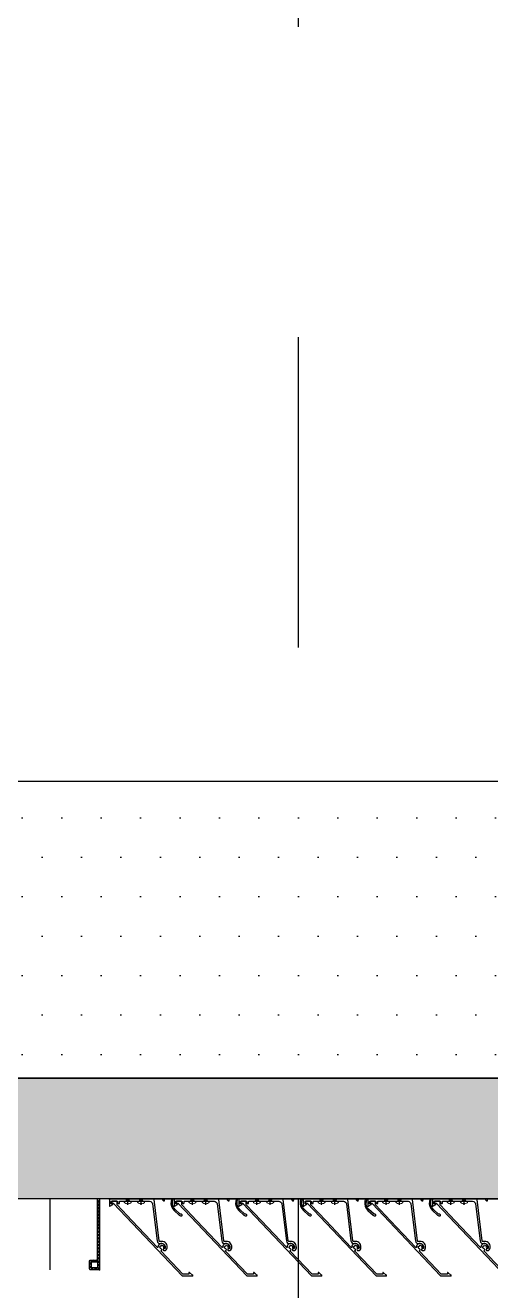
# Model space of a CAD drawing. Header units: millimetres. Extents: x 2519235 to 7246330, y 25937 to 201821.
# Drawn here: x 2747469 to 2747938, y 101878 to 103152 of the extents above; entities that cross this region are included whole.
import ezdxf
from ezdxf.enums import TextEntityAlignment as Align

# ---------------------------------------------------------------- set-up
doc = ezdxf.new("R2010")
doc.units = ezdxf.units.MM
doc.set_wipeout_variables(frame=1)
for name, pattern in [('CENTER', [50.8, 31.75, -6.35, 6.35, -6.35]), ('HIDDEN', [0.375, 0.25, -0.125]), ('TA_GL_005.00000', [13.75, 5, -1.25, 1.25, -1.25, 5])]:
    doc.linetypes.add(name, pattern=pattern)
for name, color, linetype in [('000 - 0_SYM_DWG_GRID-BUBBLE_MAIN_COLOR_1', 7, 'Continuous'), ('000 - 0_SYM_DWG_GRIDLINE_MAIN_COLOR_251', 7, 'Continuous'), ('000 - CONCRETE_COL_CUT_COLOR_1', 7, 'Continuous'), ('000 - CONCRETE_COL_CUT_COLOR_5', 7, 'Continuous'), ('000 - CONCRETE_COL_HATCH_', 7, 'Continuous'), ('000 - CONCRETE_COL_WIPEOUT_', 7, 'Continuous'), ('000 - STRUCTURE_STEEL_ACCESORIES_MAIN_COLOR_2', 7, 'Continuous'), ('000 - STRUCTURE_STEEL_ACCESORIES_WIPEOUT_', 7, 'Continuous'), ('010 - ASPG_ACCESSORIES_HATCH_', 7, 'Continuous'), ('010 - ASPG_ACCESSORIES_MAIN_COLOR_1', 7, 'Continuous'), ('010 - ASPG_ACCESSORIES_SUB_COLOR_1', 7, 'Continuous'), ('010 - ASPG_ACCESSORIES_SUB_COLOR_2', 7, 'Continuous'), ('010 - ASPG_ACCESSORIES_SYMBOL_', 7, 'Continuous'), ('010 - ASPG_ACCESSORIES_WIPEOUT_', 7, 'Continuous'), ('010 - ASPG_EXTR_DEF_SUB', 7, 'Continuous'), ('010 - ASPG_EXTR_MAIN_COLOR_2', 7, 'Continuous'), ('010 - ASPG_FASTERN_DEF_SUB', 7, 'Continuous'), ('010 - ASPG_FASTERN_MAIN_COLOR_1', 7, 'Continuous'), ('010 - ASPG_FASTERN_SUB_COLOR_2', 7, 'Continuous'), ('010 - ASPG_FASTERN_SUB_COLOR_3', 7, 'Continuous'), ('010 - ASPG_FLASHING_HATCH_', 7, 'Continuous'), ('010 - ASPG_FLASHING_MAIN_COLOR_2', 7, 'Continuous'), ('010 - ASPG_FLASHING_MAIN_COLOR_4', 7, 'Continuous'), ('010 - ASPG_FLASHING_WIPEOUT_', 7, 'Continuous'), ('010 - ASPG_FRAMING_CUT_COLOR_4', 7, 'Continuous'), ('010 - ASPG_FRAMING_DEF_SUB', 7, 'Continuous'), ('010 - ASPG_FRAMING_HATCH_', 7, 'Continuous'), ('010 - ASPG_FRAMING_MAIN_COLOR_2', 7, 'Continuous'), ('010 - ASPG_FRAMING_SUB_COLOR_2', 7, 'Continuous'), ('010 - ASPG_FRAMING_WIPEOUT_', 7, 'Continuous'), ('BOLT & SCREW', 7, 'Continuous'), ('Center Line', 7, 'CENTER'), ('Xref-PLAN-106.940$0$_Beam', 7, 'Continuous')]:
    doc.layers.add(name, color=color, linetype=linetype)
doc.layers.add('12-GRID', color=7, linetype='CENTER', lineweight=13)
doc.layers.add('SCREW', color=7, linetype='Continuous', lineweight=5)
doc.styles.add('Arial', font='arial.ttf', dxfattribs={"height": 300})
doc.styles.add('TA', font='', dxfattribs={"height": 4.5})
doc.styles.get('TA').set_extended_font_data('Cordia New')
pattern_1 = [(45, (68845973.911, -106253.634), (-4.0411152545, 4.0411152545), []), (45, (68845976.6053, -106253.634), (-4.0411152545, 4.0411152545), [])]

# ---------------------------------------------------------------- blocks, each defined once
blk = doc.blocks.new('Xref-PLAN-106.940')
at = {"color": 7}
blk.add_lwpolyline([(148569.9, 6908.4), (148969.9, 6908.4), (148969.9, 6658.4), (148569.9, 6658.4)], close=True, dxfattribs=at)
at = {"layer": 'Xref-PLAN-106.940$0$_Beam', "color": 7}
for p, q in [((146419.2, 6933.4), (152919.2, 6933.4)), ((146419.2, 6633.4), (152919.2, 6633.4))]:
    blk.add_line(p, q, dxfattribs=at)
blk = doc.blocks.new('*U1936')
at = {"layer": '000 - 0_SYM_DWG_GRIDLINE_MAIN_COLOR_251', "color": 7, "linetype": 'ByBlock', "ltscale": 5}
blk.add_line((20, 0), (-357, 0), dxfattribs=at)
at = {"color": 7, "style": 'TA', "flags": 1}
blk.add_attdef('LOCATION', (6, -6), '', height=4.5, rotation=270, dxfattribs=at)
at = {"layer": '000 - 0_SYM_DWG_GRID-BUBBLE_MAIN_COLOR_1', "color": 7, "style": 'Arial'}
blk.add_attdef('GRID-HEAD', text='', height=4, rotation=270, dxfattribs=at).set_placement((54, 0), align=Align.MIDDLE_CENTER)
blk = doc.blocks.new('W-1-PP17-ENT1_REV02_20260415-161303_PP17_ENT1_MAIN_DIMS_PL')
at = {"layer": '000 - 0_SYM_DWG_GRIDLINE_MAIN_COLOR_251', "color": 7, "linetype": 'TA_GL_005.00000', "xscale": 50.00000000000004, "yscale": 50.00000000000004, "zscale": 50.00000000000004, "rotation": 90}
blk.add_blockref('*U1936', (13200, 0), dxfattribs=at)
blk = doc.blocks.new('*U2086')
at = {"layer": '000 - CONCRETE_COL_HATCH_'}
h = blk.add_hatch(dxfattribs=at)
h.set_pattern_fill('AR-CONC', scale=0.04)
h.set_pattern_definition([(50, (800, -838206.8257), (7.28738676, -0.63756342), [0.762, -8.382]), (355, (800, -838206.826), (-1.40973686, 7.64227381), [0.6096, -6.70562337]), (100.4514447, (800.607, -838206.879), (5.877649884, 7.004710076), [0.64760035, -7.123609784]), (46.1842, (800, -838204.794), (10.84316164, -1.68169312), [1.143, -12.573]), (96.6355576, (800.904, -838204.934), (9.49616536, 9.89704498), [0.97140093, -10.68542433]), (351.1841512, (800, -838204.794), (9.49616536, 9.89704498), [0.91439868, -10.05838928]), (21, (801.016, -838205.3017), (6.06457565, -4.090607927), [0.762, -8.382]), (326, (801.016, -838205.302), (2.472081134, 7.367518645), [0.6096, -6.7056]), (71.451445, (801.5214, -838205.6426), (8.53665677, 3.276910755), [0.64760035, -7.123597504]), (37.5, (800, -838206.8257), (0.12354413, 3.382201555), [0, -6.62432, 0, -6.8072, 0, -6.731]), (7.5, (800, -838206.8257), (2.6727865, 4.007222993), [0, -3.88112, 0, -6.47192, 0, -2.5654]), (327.5, (797.7343, -838206.8257), (5.423623807, -0.22914976), [0, -2.54, 0, -7.9248, 0, -10.5156]), (317.5, (796.7183, -838206.8257), (5.925167255, 1.01705964), [0, -3.302, 0, -5.26288, 0, -7.4676])])
h.paths.add_polyline_path([(0, 0), (400, 0), (400, 250), (0, 250)])
at = {"layer": '000 - CONCRETE_COL_CUT_COLOR_1', "color": 7, "lineweight": -2}
blk.add_lwpolyline([(0, 0), (400, 0), (400, 250), (0, 250), (0, 250), (0, 250), (0, 250), (0, 250), (0, 250), (0, 250), (0, 250), (0, 250), (0, 250), (0, 250), (0, 250), (0, 250), (0, 250), (0, 250), (0, 250), (0, 250), (0, 250), (0, 250), (0, 250), (0, 250), (0, 250), (0, 250), (0, 250), (0, 250), (0, 250), (0, 250), (0, 250), (0, 250), (0, 250), (0, 250), (0, 250), (0, 250), (0, 250), (0, 250), (0, 250), (0, 250), (0, 250), (0, 250), (0, 250), (0, 250), (0, 250), (0, 250), (0, 250), (0, 250)], close=True, dxfattribs=at)
blk = doc.blocks.new('A$C6d15e31b')
at = {"color": 7}
for name, p in [('W-1-PP17-ENT1_REV02_20260415-161303_PP17_ENT1_MAIN_DIMS_PL', (0, 0)), ('Xref-PLAN-106.940', (-135619.3, -23258.4))]:
    blk.add_blockref(name, p, dxfattribs=at)
at = {"layer": '000 - CONCRETE_COL_CUT_COLOR_5', "color": 7}
blk.add_blockref('*U2086', (12950.6, -16600), dxfattribs=at)
blk = doc.blocks.new('*U2952')
at = {"layer": '12-GRID', "color": 7, "linetype": 'CENTER'}
for p, q in [((0, -6.2), (0, 2.2)), ((-4.2, -2), (4.2, -2))]:
    blk.add_line(p, q, dxfattribs=at)
at = {"layer": 'BOLT & SCREW', "color": 7}
for p, q in [((-0.6, -1.8), (-1.8, -1.6)), ((-0.6, -2.2), (-1.8, -2.4)), ((-0.5, -1.8), (-0.9, -1.6)), ((-0.5, -2.2), (-0.9, -2.4)), ((-0.2, -1.4), (-0.4, -0.2)), ((-0.2, -1.5), (-0.4, -1.1)), ((-0.2, -2.5), (-0.4, -2.9)), ((-0.2, -2.6), (-0.4, -3.8)), ((0.2, -1.4), (0.4, -0.2)), ((0.2, -1.5), (0.4, -1.1)), ((0.4, -2.9), (0.2, -2.5)), ((0.2, -2.6), (0.4, -3.8)), ((0.5, -1.8), (0.9, -1.6)), ((0.5, -2.2), (0.9, -2.4)), ((0.6, -1.8), (1.8, -1.6)), ((0.6, -2.2), (1.8, -2.4))]:
    blk.add_line(p, q, dxfattribs=at)
for points in [[(-1.8, -1.6), (-0.9, -1.6, 0.414214), (-0.4, -1.1), (-0.4, -0.2), (0.4, -0.2), (0.4, -1.1, 0.414214), (0.9, -1.6), (1.8, -1.6), (1.8, -2.4), (0.9, -2.4, 0.414214), (0.4, -2.9), (0.4, -3.8), (-0.4, -3.8), (-0.4, -2.9, 0.414214), (-0.9, -2.4), (-1.8, -2.4)], [(0.2, -2.5, -0.414214), (0.5, -2.2), (0.6, -2.2), (0.6, -1.8), (0.5, -1.8, -0.414214), (0.2, -1.5), (0.2, -1.4), (-0.2, -1.4), (-0.2, -1.5, -0.414214), (-0.5, -1.8), (-0.6, -1.8), (-0.6, -2.2), (-0.5, -2.2, -0.414214), (-0.2, -2.5), (-0.2, -2.6), (0.2, -2.6)]]:
    blk.add_lwpolyline(points, format="xyb", close=True, dxfattribs=at)
blk.add_circle((0, -2), 3.5, dxfattribs=at)
blk = doc.blocks.new('000_ASPG_TYP_FILES_20260218-010703_FRAME_EXTR_')
at = {"layer": '010 - ASPG_FRAMING_HATCH_'}
h = blk.add_hatch(dxfattribs=at)
h.set_pattern_fill('ANSI32', scale=0.1, angle=180)
edge = h.paths.add_edge_path()
edge.add_line((2, 16), (2, 2))
edge.add_line((2, 2), (39.7, 2))
edge.add_arc((39.7, 1.7), 0.3, 0, 90, ccw=False)
edge.add_line((40, 1.7), (40, 0.3))
edge.add_arc((39.7, 0.3), 0.3, -90, 0, ccw=False)
edge.add_line((39.7, 0), (0.3, 0))
edge.add_arc((0.3, 0.3), 0.3, 180, 270, ccw=False)
edge.add_line((0, 0.3), (0, 17.7))
edge.add_arc((0.3, 17.7), 0.3, 90, 180, ccw=False)
edge.add_line((0.3, 18), (22.6, 18))
edge.add_arc((22.6, 18.5), 0.5, 270, 380.2095)
edge.add_arc((26.2, 19.8), 3.35, 182.0638, 200.2095, ccw=False)
edge.add_arc((23.6, 19.7), 0.76, 2.0638, 182.0638, ccw=False)
edge.add_arc((26.2, 19.8), 1.83, 182.0638, 447.9362)
edge.add_arc((26.3, 22.4), 0.76, 87.9362, 267.9362, ccw=False)
edge.add_arc((26.2, 19.8), 3.35, 69.7905, 87.9362, ccw=False)
edge.add_arc((27.5, 23.4), 0.5, 249.7905, 360)
edge.add_line((28, 23.4), (28, 26.7))
edge.add_line((28, 26.7), (28.5, 27.2))
edge.add_line((28.5, 27.2), (28, 27.7))
edge.add_line((28, 27.7), (28, 38.6))
edge.add_line((28, 38.6), (28.5, 39.1))
edge.add_line((28.5, 39.1), (28, 39.6))
edge.add_line((28, 39.6), (28, 42.9))
edge.add_arc((27.5, 42.9), 0.5, 0, 110.2095)
edge.add_arc((26.2, 46.5), 3.35, 272.0638, 290.2095, ccw=False)
edge.add_arc((26.3, 43.9), 0.76, 92.0638, 272.0638, ccw=False)
edge.add_arc((26.2, 46.5), 1.83, 272.0638, 537.9362)
edge.add_arc((23.6, 46.6), 0.76, 177.9362, 357.9362, ccw=False)
edge.add_arc((26.2, 46.5), 3.35, 159.7905, 177.9362, ccw=False)
edge.add_arc((22.6, 47.8), 0.5, 339.7905, 450)
edge.add_line((22.6, 48.3), (0.3, 48.3))
edge.add_arc((0.3, 48.6), 0.3, 180, 270, ccw=False)
edge.add_line((0, 48.6), (0, 60))
edge.add_arc((0.3, 60), 0.3, 90, 180, ccw=False)
edge.add_line((0.3, 60.3), (5, 60.3))
edge.add_line((5, 60.3), (5, 65))
edge.add_arc((5.3, 65), 0.3, 90, 180, ccw=False)
edge.add_line((5.3, 65.3), (30, 65.3))
edge.add_line((30, 65.3), (30, 63.6))
edge.add_arc((29.7, 63.6), 0.3, -90, 0, ccw=False)
edge.add_line((29.7, 63.3), (7.3, 63.3))
edge.add_arc((7.3, 63), 0.3, 90, 180)
edge.add_line((7, 63), (7, 58.3))
edge.add_line((7, 58.3), (2.3, 58.3))
edge.add_arc((2.3, 58), 0.3, 90, 180)
edge.add_line((2, 58), (2, 50.6))
edge.add_arc((2.3, 50.6), 0.3, 180, 270)
edge.add_line((2.3, 50.3), (29.7, 50.3))
edge.add_arc((29.7, 50), 0.3, 0, 90, ccw=False)
edge.add_line((30, 50), (30, 26.7))
edge.add_line((30, 26.7), (30, 16.3))
edge.add_arc((29.7, 16.3), 0.3, -90, 0, ccw=False)
edge.add_line((29.7, 16), (2, 16))
at = {"layer": '010 - ASPG_FRAMING_CUT_COLOR_4', "color": 7}
blk.add_lwpolyline([(2, 16), (2, 2), (39.7, 2, -0.414214), (40, 1.7), (40, 0.3, -0.414214), (39.7, 0), (0.3, 0, -0.414214), (0, 0.3), (0, 17.7, -0.414214), (0.3, 18), (22.6, 18, 0.52173), (23, 18.7, -0.079342), (22.8, 19.7, -1), (24.3, 19.8, 2.296346), (26.2, 21.7, -1), (26.3, 23.2, -0.079342), (27.3, 23, 0.52173), (28, 23.4), (28, 26.7), (28.5, 27.2), (28, 27.7), (28, 38.6), (28.5, 39.1), (28, 39.6), (28, 42.9, 0.52173), (27.3, 43.3, -0.079342), (26.3, 43.1, -1), (26.2, 44.6, 2.296346), (24.3, 46.5, -1), (22.8, 46.6, -0.079342), (23, 47.6, 0.52173), (22.6, 48.3), (0.3, 48.3, -0.414214), (0, 48.6), (0, 60, -0.414214), (0.3, 60.3), (5, 60.3), (5, 65, -0.414214), (5.3, 65.3), (30, 65.3), (30, 63.6, -0.414214), (29.7, 63.3), (7.3, 63.3, 0.414214), (7, 63), (7, 58.3), (2.3, 58.3, 0.414214), (2, 58), (2, 50.6, 0.414214), (2.3, 50.3), (29.7, 50.3, -0.414214), (30, 50), (30, 26.7), (30, 16.3, -0.414214), (29.7, 16)], format="xyb", close=True, dxfattribs=at)
at = {"color": 7}
for p in [(26.2, 48.5), (26.2, 21.8)]:
    blk.add_blockref('*U2952', p, dxfattribs=at)
blk = doc.blocks.new('000_ASPG_TYP_FILES_FRAMING_EXTR_BREAKLINE_TYPE_2')
at = {"layer": '010 - ASPG_FRAMING_HATCH_', "transparency": 33554585}
h = blk.add_hatch(dxfattribs=at)
h.set_pattern_fill('ANSI32', scale=0.25)
h.paths.add_polyline_path([(131, 91, 0.414214), (132, 90), (140, 90, 0.414214), (141, 91), (141, 100), (2, 100), (2, 125), (0, 125), (0, 99, 0.414214), (1, 98), (63, 98, -0.414214), (64, 97), (64, 3, -0.414214), (63, 2), (0, 2), (0, 0), (141, 0), (141, 9, 0.414214), (140, 10), (132, 10, 0.414214), (131, 9), (131, 3, -0.414214), (130, 2), (67, 2, -0.414214), (66, 3), (66, 97, -0.414214), (67, 98), (130, 98, -0.414214), (131, 97)])
h.paths.add_polyline_path([(133, 92), (133, 98), (139, 98), (139, 92)], flags=16)
h.paths.add_polyline_path([(133, 8), (139, 8), (139, 2), (133, 2)], flags=16)
at = {"layer": '010 - ASPG_FRAMING_HATCH_'}
h = blk.add_hatch(dxfattribs=at)
h.set_pattern_fill('ANSI37', scale=0.595498, angle=-90)
h.set_pattern_definition([(315, (1257419.4929, -519971.6224), (1.3369313545, 1.3369313545), []), (45, (1257419.4929, -519971.6224), (-1.3369313545, 1.3369313545), [])])
edge = h.paths.add_edge_path()
edge.add_ellipse((57.8, 105), major_axis=(0, -5), ratio=0.644482, start_angle=0, end_angle=180)
edge.add_line((57.8, 110), (62, 110))
edge.add_arc((62, 110.3), 0.3, -90, 0)
edge.add_line((62.3, 110.3), (62.3, 111))
edge.add_line((62.3, 111), (61.8, 111.5))
edge.add_line((61.8, 111.5), (62.3, 112))
edge.add_line((62.3, 112), (61.8, 112.5))
edge.add_line((61.8, 112.5), (62.3, 113))
edge.add_line((62.3, 113), (61.8, 113.5))
edge.add_line((61.8, 113.5), (62.3, 114))
edge.add_line((62.3, 114), (62.3, 115))
edge.add_line((62.3, 115), (63.3, 115))
edge.add_line((63.3, 115), (63.8, 115.5))
edge.add_line((63.8, 115.5), (64.3, 115))
edge.add_line((64.3, 115), (64.8, 115.5))
edge.add_line((64.8, 115.5), (65.3, 115))
edge.add_line((65.3, 115), (65.8, 115.5))
edge.add_line((65.8, 115.5), (66.3, 115))
edge.add_line((66.3, 115), (67, 115))
edge.add_arc((67, 115.3), 0.3, -90, 0)
edge.add_line((67.3, 115.3), (67.3, 110))
edge.add_arc((77.2, 105), 11.1, 153.2037, 206.7963)
edge.add_line((67.3, 100), (57.8, 100))
h = blk.add_hatch(dxfattribs=at)
h.set_pattern_fill('ANSI37', scale=0.595498, angle=-90)
h.set_pattern_definition([(315, (1257419.1929, -519973.9224), (1.3369313545, 1.3369313545), []), (45, (1257419.1929, -519973.9224), (-1.3369313545, 1.3369313545), [])])
edge = h.paths.add_edge_path()
edge.add_ellipse((11.5, 105), major_axis=(0, -5), ratio=0.644482, start_angle=180, end_angle=360, ccw=False)
edge.add_line((11.5, 110), (2, 110))
edge.add_arc((-7.9, 105), 11.1, -26.7963, 26.7963, ccw=False)
edge.add_line((2, 100), (11.5, 100))
h = blk.add_hatch(dxfattribs=at)
h.set_pattern_fill('HONEY', scale=0.238199, angle=-90)
h.set_pattern_definition([(270, (1257419.4425, -519993.9224), (0.65495992507, -1.1344238721), [0.7562825814, -1.5125651628]), (30, (1257419.4425, -519993.9224), (0.65495992936, 1.1344238696), [0.7562825814, -1.5125651628]), (330, (1257419.4425, -519993.9224), (1.30991985442, -2.48e-09), [-1.5125651628, 0.7562825814])])
edge = h.paths.add_edge_path()
edge.add_ellipse((11.8, 105), major_axis=(0, -5), ratio=0.644482, start_angle=0, end_angle=360, ccw=False)
h = blk.add_hatch(dxfattribs=at)
h.set_pattern_fill('HONEY', scale=0.238199, angle=-90)
h.set_pattern_definition([(270, (1257419.24324, -519991.6224), (0.65495992507, -1.1344238721), [0.7562825814, -1.5125651628]), (30, (1257419.24324, -519991.6224), (0.65495992936, 1.1344238696), [0.7562825814, -1.5125651628]), (330, (1257419.24324, -519991.6224), (1.30991985442, -2.48e-09), [-1.5125651628, 0.7562825814])])
edge = h.paths.add_edge_path()
edge.add_ellipse((57.5, 105), major_axis=(0, -5), ratio=0.644482, start_angle=0, end_angle=360)
at = {"color": 7}
blk.add_point((141, 100), dxfattribs=at)
at = {"layer": '010 - ASPG_FRAMING_CUT_COLOR_4', "color": 7}
blk.add_lwpolyline([(0, 0), (0, 2), (63, 2, 0.414214), (64, 3), (64, 97, 0.414214), (63, 98), (1, 98, -0.414214), (0, 99), (0, 125), (2, 125), (2, 100), (141, 100), (141, 91, -0.414214), (140, 90), (132, 90, -0.414214), (131, 91), (131, 97, 0.414214), (130, 98), (67, 98, 0.414214), (66, 97), (66, 3, 0.414214), (67, 2), (130, 2, 0.414214), (131, 3), (131, 9, -0.414214), (132, 10), (140, 10, -0.414214), (141, 9), (141, 0)], format="xyb", close=True, dxfattribs=at)
for points in [[(139, 98), (139, 92), (133, 92), (133, 98)], [(139, 2), (139, 8), (133, 8), (133, 2)]]:
    blk.add_lwpolyline(points, close=True, dxfattribs=at)
at = {"layer": '010 - ASPG_FRAMING_DEF_SUB', "color": 7, "transparency": 33554457}
blk.add_line((0, 50), (141, 50), dxfattribs=at)
for points in [[(54.3, 100), (67.3, 100), (67.3, 115.5), (54.3, 115.5)], [(2, 100), (15, 100), (15, 110), (2, 110)]]:
    blk.add_lwpolyline(points, close=True, dxfattribs=at)
at = {"layer": '010 - ASPG_FRAMING_SUB_COLOR_2', "color": 7}
for points in [[(57.5, 100), (67.3, 100, -0.238199), (67.3, 110), (67.3, 115.3, -0.414214), (67, 115), (66.3, 115), (65.8, 115.5), (65.3, 115), (64.8, 115.5), (64.3, 115), (63.8, 115.5), (63.3, 115), (62.3, 115), (62.3, 114), (61.8, 113.5), (62.3, 113), (61.8, 112.5), (62.3, 112), (61.8, 111.5), (62.3, 111), (62.3, 110.3, -0.414214), (62, 110), (57.5, 110)], [(11.8, 100), (2, 100, 0.238199), (2, 110), (11.8, 110)]]:
    blk.add_lwpolyline(points, format="xyb", dxfattribs=at)
at = {"layer": '010 - ASPG_FRAMING_SUB_COLOR_2', "color": 7, "extrusion": (0, 0, -1)}
blk.add_ellipse((11.8, 105), major_axis=(0, -5), ratio=0.644482, dxfattribs=at)
at = {"layer": '010 - ASPG_FRAMING_SUB_COLOR_2', "color": 7}
blk.add_ellipse((57.5, 105), major_axis=(0, -5), ratio=0.644482, dxfattribs=at)
blk = doc.blocks.new('PZG35-9D5')
at = {"layer": 'Center Line', "color": 7}
blk.add_line((0, 3.7), (0, -10.5), dxfattribs=at)
at = {"layer": 'SCREW', "color": 7}
for p, q in [((-1.4, 0), (-1.4, -1.1)), ((1.4, 0), (1.4, -0.6)), ((-1.9, -1.4), (1.9, -0.9)), ((-1.9, -1.4), (-1.4, -1.1)), ((-1.9, -1.4), (-1.4, -1.7)), ((-1.9, -2.7), (1.9, -2.2)), ((-1.9, -2.7), (-1.4, -2.4)), ((-1.9, -2.7), (-1.4, -3)), ((-1.9, -4), (-1.4, -3.7)), ((-1.9, -4), (-1, -3.9)), ((-1.9, -4), (-1.4, -4.3)), ((-1.4, -1.1), (1.4, -0.6)), ((-1.4, -1.7), (1.4, -1.2)), ((-1.4, -1.7), (-1.4, -2.4)), ((-1.4, -2.4), (1.4, -1.9)), ((-1.4, -3), (1.4, -2.5)), ((-1.4, -3), (-1.4, -3.7)), ((-1.4, -3.7), (-0.8, -3.6)), ((-1.4, -4.3), (-1.4, -8.1)), ((-1.4, -4.3), (-1.2, -4.3)), ((0, -9.5), (-1.4, -8.1)), ((0, -9.5), (1.4, -8.1)), ((0.6, -3.3), (1.4, -3.2)), ((0.7, -3.7), (1.9, -3.5)), ((0.7, -3.9), (1.4, -3.8)), ((0.7, -4.6), (1.4, -4.5)), ((0.7, -5), (1.9, -4.8)), ((0.7, -5.2), (1.4, -5.1)), ((1.9, -0.9), (1.4, -0.6)), ((1.9, -0.9), (1.4, -1.2)), ((1.4, -1.2), (1.4, -1.9)), ((1.9, -2.2), (1.4, -1.9)), ((1.9, -2.2), (1.4, -2.5)), ((1.4, -2.5), (1.4, -3.2)), ((1.9, -3.5), (1.4, -3.2)), ((1.9, -3.5), (1.4, -3.8)), ((1.4, -3.8), (1.4, -4.5)), ((1.9, -4.8), (1.4, -4.5)), ((1.9, -4.8), (1.4, -5.1)), ((1.4, -5.1), (1.4, -8.1))]:
    blk.add_line(p, q, dxfattribs=at)
blk.add_lwpolyline([(0, -9.5), (0.7, -5.2), (0.7, -3.6, 0.417657), (0.4, -3.3, 0.108102), (-0.8, -3.6), (-1.4, -4.7)], format="xyb", dxfattribs=at)
blk = doc.blocks.new('*U2951')
at = {"layer": 'SCREW', "color": 7}
blk.add_lwpolyline([(3, 1.8, 0.09906), (0.8, 2.5), (0.8, 2.3), (-0.8, 2.3), (-0.8, 2.5, 0.09906), (-3, 1.8, 0.266588), (-3.5, 1), (-3.5, 0.2, 0.414214), (-3.3, 0), (3.3, 0, 0.414214), (3.5, 0.2), (3.5, 1, 0.266588)], format="xyb", close=True, dxfattribs=at)
blk.add_blockref('PZG35-9D5', (0, 0), dxfattribs=at)
blk = doc.blocks.new('*U2950')
at = {"color": 7}
blk.add_point((0, 0), dxfattribs=at)
at = {"layer": '010 - ASPG_ACCESSORIES_MAIN_COLOR_1', "color": 7}
blk.add_lwpolyline([(-39.7, -0.6, 0.414214), (-40, -0.9), (-40, -7.4, 0.57735), (-39.7, -7.6), (-36.6, -5.8, 0.767327), (-36.8, -5.3), (-37.9, -5.3, -0.414214), (-38.2, -5), (-38.2, -2.8, -0.414214), (-38, -2.6), (-32.2, -2.6, -0.388879), (-32, -2.8), (-31.8, -4.3, 0.388879), (-31.3, -4.8), (-30.3, -4.8, 0.414214), (-30, -4.5), (-30, -2.9, -0.414214), (-29.7, -2.6), (0.4, -2.6, -0.378969), (3.4, -5.2), (8, -42.5, 0.446593), (11.6, -45.1, -0.489802), (16.1, -48.7), (16.1, -49.4, -0.18248), (15.8, -50, -0.267949), (15.3, -50.2, 1.122115), (15.1, -52.3, 0.405004), (18.1, -49.4), (18.1, -48.7, 0.489805), (11.2, -43.1, -0.446597), (9.9, -42.3), (4.9, -0.8, 0.364176), (4.6, -0.6)], format="xyb", close=True, dxfattribs=at)
at = {"layer": '010 - ASPG_EXTR_DEF_SUB', "color": 7}
for p in [(-40, -0.5), (43.4, -76.9), (43.4, -77.5)]:
    blk.add_point(p, dxfattribs=at)
at = {"layer": '010 - ASPG_EXTR_MAIN_COLOR_2', "color": 7}
blk.add_lwpolyline([(11.4, -48.2), (11.5, -47.4), (12.2, -47.6), (12.3, -46.8, -0.535538), (14.2, -49.2, 0.991572), (15.7, -49.6, 1.157025), (8.8, -48.8, -0.688558), (8.3, -49), (-17.1, -22.2), (-32.3, -6.1), (-32.3, -2.9, 0.414312), (-32.6, -2.6), (-37.5, -2.6, 0.414116), (-37.8, -2.9), (-37.8, -4.3, 0.414214), (-37.5, -4.6), (-36, -4.6, -0.205895), (-35.8, -4.7), (33.2, -77.5), (43.1, -77.5, 0.668179), (43.4, -77), (40.5, -74.2, 0.668179), (40, -74.4), (40, -76), (33.9, -76), (11.9, -52.8, -0.558354), (12.1, -52, 0.766275), (12, -50.4, -0.438583), (10.7, -48.1)], format="xyb", close=True, dxfattribs=at)
at = {"layer": 'SCREW', "color": 7, "rotation": 180}
for p in [(-21.6, -2.5), (-8.2, -2.5)]:
    blk.add_blockref('*U2951', p, dxfattribs=at)
blk = doc.blocks.new('*U1111')
at = {"color": 7}
blk.add_wipeout([(1390, 4), (60, 4), (60, 69.3), (1390, 69.3)], dxfattribs=at).dxf.layer = '010 - ASPG_FRAMING_WIPEOUT_'
at = {"layer": '010 - ASPG_FRAMING_MAIN_COLOR_2', "color": 7}
blk.add_lwpolyline([(1360, 69.3), (90, 69.3), (90, 6), (1360, 6)], close=True, dxfattribs=at)
at = {"layer": '010 - ASPG_FRAMING_SUB_COLOR_2', "color": 7}
for points in [[(1390, 4), (60, 4), (60, 69.3), (1390, 69.3)], [(60, 2), (60, 4), (1390, 4), (1390, 2)]]:
    blk.add_lwpolyline(points, close=True, dxfattribs=at)
at = {"color": 7}
for name, p, rotation in [('*U2950', (1025, 69.3), 180), ('*U2950', (1090, 69.3), 180), ('*U2950', (1155, 69.3), 180), ('*U2950', (1220, 69.3), 180), ('*U2950', (1285, 69.3), 180), ('*U2950', (1350, 69.3), 180), ('000_ASPG_TYP_FILES_FRAMING_EXTR_BREAKLINE_TYPE_2', (1500, 0), 89.99999999999999)]:
    blk.add_blockref(name, p, dxfattribs=dict(at, rotation=rotation))
at = {"color": 7, "xscale": -1}
blk.add_blockref('000_ASPG_TYP_FILES_20260218-010703_FRAME_EXTR_', (1390, 4), dxfattribs=at)
blk = doc.blocks.new('*U1102')
at = {"layer": '010 - ASPG_EXTR_DEF_SUB', "color": 7}
for p in [(0, 0), (65, 0), (130, 0), (195, 0), (260, 0)]:
    blk.add_point(p, dxfattribs=at)
at = {"layer": '010 - ASPG_EXTR_MAIN_COLOR_2', "color": 7}
for points in [[(30.8, 70.1, 0.433659), (30.5, 69.7), (30.8, 64, 0.082069), (30.9, 63.9, 0.720654), (32.3, 64, 0.079224), (32.3, 64.1), (32.1, 68.1, -0.433659), (32.5, 68.6), (40.9, 68.6, -0.607385), (41.4, 67.6, -0.045829), (22.8, 45.8, -0.560492), (22.3, 45.9, 0.31786), (19.2, 48.2, 0.953288), (19.1, 46.7, -2.423004), (17.3, 44.9, 0.952315), (15.7, 44.8, 0.300821), (17.9, 41.8, -0.560492), (18, 41.3, -0.019425), (8.6, 33.5, -0.552501), (8.1, 33.6, 0.344461), (5, 36.3, 0.952015), (4.9, 34.8, -2.423186), (3, 33, 0.952015), (1.5, 32.8, 0.2854), (3.5, 29.9, -0.553378), (3.6, 29.4, 0.030674), (-11.5, 15.1, 0.4171), (-10.9, 5.3, 0.935553), (-9.9, 6.4, -0.43441), (-10.2, 14.3, -0.014998), (-3.1, 21.5, -0.738349), (-0.1, 19.8, 0.004917), (-3.2, 4.8, 0.263611), (-0.1, -4.5), (5, -9.1, 0.125884), (6.3, -9.8, 0.044275), (7.1, -9.9, 1.107655), (7.1, -8.3, -0.215596), (6, -8), (0.9, -3.3, -0.263611), (-1.7, 4.5, -0.004855), (1.3, 19.3, 0.23396), (0.8, 22, -0.24081), (0.7, 24.9, -0.104157), (0.8, 25), (3, 26.9, -0.229021), (5.7, 26.9, -0.381721), (10.3, 9.1, 0.977382), (11.6, 8.4, 0.361105), (7.4, 27.5, -0.496126), (7.4, 30.7, 0.003188), (9.1, 31.9, -0.002827), (10.6, 33.1, 0.077048), (43.7, 68.4, -0.247674), (44, 68.6), (46, 68.6, -0.044131), (46.5, 68.5, -0.125846), (49, 67.2, -0.098851), (49.8, 66, -0.205828), (49.8, 61.2, -0.115116), (46.4, 57.2, 0.822373), (47.5, 56.1, 0.109185), (51.1, 60.6, 0.208323), (51.2, 66.6, 0.100528), (50, 68.3, 0.145116), (46.3, 70.1)], [(95.8, 70.1, 0.433659), (95.5, 69.7), (95.8, 64, 0.082069), (95.9, 63.9, 0.720654), (97.3, 64, 0.079224), (97.3, 64.1), (97.1, 68.1, -0.433659), (97.5, 68.6), (105.9, 68.6, -0.607385), (106.4, 67.6, -0.045829), (87.8, 45.8, -0.560492), (87.3, 45.9, 0.31786), (84.2, 48.2, 0.953288), (84.1, 46.7, -2.423004), (82.3, 44.9, 0.952315), (80.7, 44.8, 0.300821), (82.9, 41.8, -0.560492), (83, 41.3, -0.019425), (73.6, 33.5, -0.552501), (73.1, 33.6, 0.344461), (70, 36.3, 0.952015), (69.9, 34.8, -2.423186), (68, 33, 0.952015), (66.5, 32.8, 0.2854), (68.5, 29.9, -0.553378), (68.6, 29.4, 0.030674), (53.5, 15.1, 0.4171), (54.1, 5.3, 0.935553), (55.1, 6.4, -0.43441), (54.8, 14.3, -0.014998), (61.9, 21.5, -0.738349), (64.9, 19.8, 0.004917), (61.8, 4.8, 0.263611), (64.9, -4.5), (70, -9.1, 0.125884), (71.3, -9.8, 0.044275), (72.1, -9.9, 1.107655), (72.1, -8.3, -0.215596), (71, -8), (65.9, -3.3, -0.263611), (63.3, 4.5, -0.004855), (66.3, 19.3, 0.23396), (65.8, 22, -0.24081), (65.7, 24.9, -0.104157), (65.8, 25), (68, 26.9, -0.229021), (70.7, 26.9, -0.381721), (75.3, 9.1, 0.977382), (76.6, 8.4, 0.361105), (72.4, 27.5, -0.496126), (72.4, 30.7, 0.003188), (74.1, 31.9, -0.002827), (75.6, 33.1, 0.077048), (108.7, 68.4, -0.247674), (109, 68.6), (111, 68.6, -0.044131), (111.5, 68.5, -0.125846), (114, 67.2, -0.098851), (114.8, 66, -0.205828), (114.8, 61.2, -0.115116), (111.4, 57.2, 0.822373), (112.5, 56.1, 0.109185), (116.1, 60.6, 0.208323), (116.2, 66.6, 0.100528), (115, 68.3, 0.145116), (111.3, 70.1)], [(160.8, 70.1, 0.433659), (160.5, 69.7), (160.8, 64, 0.082069), (160.9, 63.9, 0.720654), (162.3, 64, 0.079224), (162.3, 64.1), (162.1, 68.1, -0.433659), (162.5, 68.6), (170.9, 68.6, -0.607385), (171.4, 67.6, -0.045829), (152.8, 45.8, -0.560492), (152.3, 45.9, 0.31786), (149.2, 48.2, 0.953288), (149.1, 46.7, -2.423004), (147.3, 44.9, 0.952315), (145.7, 44.8, 0.300821), (147.9, 41.8, -0.560492), (148, 41.3, -0.019425), (138.6, 33.5, -0.552501), (138.1, 33.6, 0.344461), (135, 36.3, 0.952015), (134.9, 34.8, -2.423186), (133, 33, 0.952015), (131.5, 32.8, 0.2854), (133.5, 29.9, -0.553378), (133.6, 29.4, 0.030674), (118.5, 15.1, 0.4171), (119.1, 5.3, 0.935553), (120.1, 6.4, -0.43441), (119.8, 14.3, -0.014998), (126.9, 21.5, -0.738349), (129.9, 19.8, 0.004917), (126.8, 4.8, 0.263611), (129.9, -4.5), (135, -9.1, 0.125884), (136.3, -9.8, 0.044275), (137.1, -9.9, 1.107655), (137.1, -8.3, -0.215596), (136, -8), (130.9, -3.3, -0.263611), (128.3, 4.5, -0.004855), (131.3, 19.3, 0.23396), (130.8, 22, -0.24081), (130.7, 24.9, -0.104157), (130.8, 25), (133, 26.9, -0.229021), (135.7, 26.9, -0.381721), (140.3, 9.1, 0.977382), (141.6, 8.4, 0.361105), (137.4, 27.5, -0.496126), (137.4, 30.7, 0.003188), (139.1, 31.9, -0.002827), (140.6, 33.1, 0.077048), (173.7, 68.4, -0.247674), (174, 68.6), (176, 68.6, -0.044131), (176.5, 68.5, -0.125846), (179, 67.2, -0.098851), (179.8, 66, -0.205828), (179.8, 61.2, -0.115116), (176.4, 57.2, 0.822373), (177.5, 56.1, 0.109185), (181.1, 60.6, 0.208323), (181.2, 66.6, 0.100528), (180, 68.3, 0.145116), (176.3, 70.1)], [(225.8, 70.1, 0.433659), (225.5, 69.7), (225.8, 64, 0.082069), (225.9, 63.9, 0.720654), (227.3, 64, 0.079224), (227.3, 64.1), (227.1, 68.1, -0.433659), (227.5, 68.6), (235.9, 68.6, -0.607385), (236.4, 67.6, -0.045829), (217.8, 45.8, -0.560492), (217.3, 45.9, 0.31786), (214.2, 48.2, 0.953288), (214.1, 46.7, -2.423004), (212.3, 44.9, 0.952315), (210.7, 44.8, 0.300821), (212.9, 41.8, -0.560492), (213, 41.3, -0.019425), (203.6, 33.5, -0.552501), (203.1, 33.6, 0.344461), (200, 36.3, 0.952015), (199.9, 34.8, -2.423186), (198, 33, 0.952015), (196.5, 32.8, 0.2854), (198.5, 29.9, -0.553378), (198.6, 29.4, 0.030674), (183.5, 15.1, 0.4171), (184.1, 5.3, 0.935553), (185.1, 6.4, -0.43441), (184.8, 14.3, -0.014998), (191.9, 21.5, -0.738349), (194.9, 19.8, 0.004917), (191.8, 4.8, 0.263611), (194.9, -4.5), (200, -9.1, 0.125884), (201.3, -9.8, 0.044275), (202.1, -9.9, 1.107655), (202.1, -8.3, -0.215596), (201, -8), (195.9, -3.3, -0.263611), (193.3, 4.5, -0.004855), (196.3, 19.3, 0.23396), (195.8, 22, -0.24081), (195.7, 24.9, -0.104157), (195.8, 25), (198, 26.9, -0.229021), (200.7, 26.9, -0.381721), (205.3, 9.1, 0.977382), (206.6, 8.4, 0.361105), (202.4, 27.5, -0.496126), (202.4, 30.7, 0.003188), (204.1, 31.9, -0.002827), (205.6, 33.1, 0.077048), (238.7, 68.4, -0.247674), (239, 68.6), (241, 68.6, -0.044131), (241.5, 68.5, -0.125846), (244, 67.2, -0.098851), (244.8, 66, -0.205828), (244.8, 61.2, -0.115116), (241.4, 57.2, 0.822373), (242.5, 56.1, 0.109185), (246.1, 60.6, 0.208323), (246.2, 66.6, 0.100528), (245, 68.3, 0.145116), (241.3, 70.1)], [(290.8, 70.1, 0.433659), (290.5, 69.7), (290.8, 64, 0.082069), (290.9, 63.9, 0.720654), (292.3, 64, 0.079224), (292.3, 64.1), (292.1, 68.1, -0.433659), (292.5, 68.6), (300.9, 68.6, -0.607385), (301.4, 67.6, -0.045829), (282.8, 45.8, -0.560492), (282.3, 45.9, 0.31786), (279.2, 48.2, 0.953288), (279.1, 46.7, -2.423004), (277.3, 44.9, 0.952315), (275.7, 44.8, 0.300821), (277.9, 41.8, -0.560492), (278, 41.3, -0.019425), (268.6, 33.5, -0.552501), (268.1, 33.6, 0.344461), (265, 36.3, 0.952015), (264.9, 34.8, -2.423186), (263, 33, 0.952015), (261.5, 32.8, 0.2854), (263.5, 29.9, -0.553378), (263.6, 29.4, 0.030674), (248.5, 15.1, 0.4171), (249.1, 5.3, 0.935553), (250.1, 6.4, -0.43441), (249.8, 14.3, -0.014998), (256.9, 21.5, -0.738349), (259.9, 19.8, 0.004917), (256.8, 4.8, 0.263611), (259.9, -4.5), (265, -9.1, 0.125884), (266.3, -9.8, 0.044275), (267.1, -9.9, 1.107655), (267.1, -8.3, -0.215596), (266, -8), (260.9, -3.3, -0.263611), (258.3, 4.5, -0.004855), (261.3, 19.3, 0.23396), (260.8, 22, -0.24081), (260.7, 24.9, -0.104157), (260.8, 25), (263, 26.9, -0.229021), (265.7, 26.9, -0.381721), (270.3, 9.1, 0.977382), (271.6, 8.4, 0.361105), (267.4, 27.5, -0.496126), (267.4, 30.7, 0.003188), (269.1, 31.9, -0.002827), (270.6, 33.1, 0.077048), (303.7, 68.4, -0.247674), (304, 68.6), (306, 68.6, -0.044131), (306.5, 68.5, -0.125846), (309, 67.2, -0.098851), (309.8, 66, -0.205828), (309.8, 61.2, -0.115116), (306.4, 57.2, 0.822373), (307.5, 56.1, 0.109185), (311.1, 60.6, 0.208323), (311.2, 66.6, 0.100528), (310, 68.3, 0.145116), (306.3, 70.1)]]:
    blk.add_lwpolyline(points, format="xyb", close=True, dxfattribs=at)
blk.add_lwpolyline([(328.6, 29.4, 0.030674), (313.5, 15.1, 0.4171), (314.1, 5.3, 0.935553), (315.1, 6.4, -0.43441), (314.8, 14.3, -0.014998), (321.9, 21.5, -0.738349)], format="xyb", dxfattribs=at)
at = {"color": 7, "rotation": 179.999999999989}
for p in [(19.1, 42.9), (84.1, 42.9), (149.1, 42.9), (214.1, 42.9), (279.1, 42.9), (4.9, 30.9), (69.9, 30.9), (134.9, 30.9), (199.9, 30.9), (264.9, 30.9)]:
    blk.add_blockref('*U2952', p, dxfattribs=at)
blk = doc.blocks.new('W-1-PP17-ENT1_REV02_20260416-153151_PP17_ENT1_ASPG_MAIN_UPPL')
at = {"color": 7, "rotation": 179.9999999999999}
blk.add_blockref('*U1111', (14400, -16673), dxfattribs=at)
at = {"color": 7}
blk.add_blockref('*U1102', (13075.2, -16749.7), dxfattribs=at)
blk = doc.blocks.new('*U3382')
at = {"layer": '010 - ASPG_ACCESSORIES_SUB_COLOR_2', "color": 7}
for p, q in [((-2.1, -1.5), (-2.1, 0)), ((2.1, -1), (2.1, 0)), ((-2.7, -1.9), (2.7, -1.4)), ((-2.7, -1.9), (-2.1, -1.5)), ((-2.7, -1.9), (-2.1, -2.3)), ((-2.7, -3.7), (2.7, -3.2)), ((-2.7, -3.7), (-2.1, -3.3)), ((-2.7, -3.7), (-2.1, -4.1)), ((-2.7, -5.5), (2.7, -5)), ((-2.7, -5.5), (2.7, -5)), ((-2.7, -5.5), (-2.1, -5.1)), ((-2.7, -5.5), (-2.1, -5.1)), ((-2.7, -5.5), (-2.1, -5.9)), ((-2.7, -5.5), (-2.1, -5.9)), ((-2.7, -7.3), (2.7, -6.8)), ((-2.7, -7.3), (-2.1, -6.9)), ((-2.7, -7.3), (-2.1, -7.7)), ((-2.7, -9.1), (-2.1, -8.7)), ((-2.7, -9.1), (-1.6, -9)), ((-2.7, -9.1), (-2.1, -9.5)), ((-2.7, -10.9), (-2.1, -10.5)), ((-2.7, -10.9), (-1.8, -10.8)), ((-2.7, -10.9), (-2.1, -11.3)), ((-2.1, -1.5), (2.1, -1)), ((-2.1, -2.3), (2.1, -1.8)), ((-2.1, -3.3), (-2.1, -2.3)), ((-2.1, -3.3), (2.1, -2.8)), ((-2.1, -4.1), (2.1, -3.6)), ((-2.1, -5.1), (-2.1, -4.1)), ((-2.1, -5.1), (2.1, -4.6)), ((-2.1, -5.1), (2.1, -4.6)), ((-2.1, -5.9), (2.1, -5.4)), ((-2.1, -5.9), (2.1, -5.4)), ((-2.1, -6.9), (-2.1, -5.9)), ((-2.1, -6.9), (-2.1, -5.9)), ((-2.1, -6.9), (2.1, -6.4)), ((-2.1, -7.7), (2.1, -7.2)), ((-2.1, -8.7), (-2.1, -7.7)), ((-2.1, -8.7), (-1.1, -8.6)), ((-2.1, -9.5), (-1.6, -9.4)), ((-2.1, -10.5), (-2.1, -9.5)), ((-2.1, -10.5), (-1.8, -10.5)), ((-2.1, -11.3), (-1.9, -11.2)), ((-2.1, -12.4), (-2.1, -11.3)), ((-2.1, -12.4), (-2.1, -15.6)), ((0.4, -8.4), (2.1, -8.2)), ((0.7, -8.8), (2.7, -8.6)), ((0.7, -9.1), (2.1, -9)), ((0.7, -10.2), (2.1, -10)), ((0.7, -10.6), (2.7, -10.4)), ((0.7, -10.9), (2.1, -10.8)), ((2.7, -1.4), (2.1, -1)), ((2.7, -1.4), (2.1, -1.8)), ((2.1, -2.8), (2.1, -1.8)), ((2.7, -3.2), (2.1, -2.8)), ((2.7, -3.2), (2.1, -3.6)), ((2.1, -4.6), (2.1, -3.6)), ((2.7, -5), (2.1, -4.6)), ((2.7, -5), (2.1, -4.6)), ((2.7, -5), (2.1, -5.4)), ((2.7, -5), (2.1, -5.4)), ((2.1, -6.4), (2.1, -5.4)), ((2.1, -6.4), (2.1, -5.4)), ((2.7, -6.8), (2.1, -6.4)), ((2.7, -6.8), (2.1, -7.2)), ((2.1, -8.2), (2.1, -7.2)), ((2.7, -8.6), (2.1, -8.2)), ((2.7, -8.6), (2.1, -9)), ((2.1, -10), (2.1, -9)), ((2.7, -10.4), (2.1, -10)), ((2.7, -10.4), (2.1, -10.8)), ((2.1, -10.8), (2.1, -15.6)), ((0, -17.2), (-2.1, -15.6)), ((0, -17.2), (2.1, -15.6))]:
    blk.add_line(p, q, dxfattribs=at)
blk.add_lwpolyline([(0, -17.2), (0.7, -11.5), (0.7, -8.7, 0.417657), (0.4, -8.4, 0.070993), (-1.5, -8.7), (-2.1, -12.4)], format="xyb", dxfattribs=at)
at = {"layer": '010 - ASPG_ACCESSORIES_SYMBOL_', "color": 7, "linetype": 'CENTER'}
blk.add_line((0, 6.1), (0, -18.2), dxfattribs=at)
at = {"layer": '010 - ASPG_FASTERN_MAIN_COLOR_1', "color": 7}
for p, q in [((-5.5, 0.5), (-5.5, 0)), ((5.5, 0), (-5.5, 0)), ((-5.2, 0.9), (-4.2, 1.2)), ((5.2, 0.9), (-5.2, 0.9)), ((-4.2, 5), (-4.2, 1.2)), ((4.2, 1.2), (-4.2, 1.2)), ((3.1, 5.5), (-3.1, 5.5)), ((-2.6, 0.9), (-2.1, 1.2)), ((-2.1, 5), (-2.1, 1.2)), ((2.1, 5), (2.1, 1.2)), ((2.4, 0.9), (2.1, 1.2)), ((4.2, 5), (4.2, 1.2)), ((5.2, 0.9), (4.2, 1.2)), ((5.5, 0.5), (5.5, 0))]:
    blk.add_line(p, q, dxfattribs=at)
for centre, radius, start, end in [((-5.2, 0.5), 0.3, 90, 180), ((-3.1, 3.9), 1.56, 48.0171, 131.9829), ((0, -0.2), 5.63, 68.2799, 111.7201), ((3.1, 3.9), 1.56, 48.0171, 131.9829), ((5.2, 0.5), 0.3, 0, 90)]:
    blk.add_arc(centre, radius, start, end, dxfattribs=at)
blk = doc.blocks.new('G$C7D677D58')
at = {"layer": '010 - ASPG_FASTERN_MAIN_COLOR_1'}
h = blk.add_hatch(dxfattribs=at)
h.set_pattern_fill('ANSI35', scale=0.02, angle=280.6768, style=0)
h.set_pattern_definition([(145.676841, (67.453535, -13.0942606), (0.00281929957, 0.00412935224), []), (145.676841, (67.4500606, -13.0949156), (0.00281929957, 0.00412935224), [0.00625, -0.00125, 0, -0.00125])])
h.paths.add_polyline_path([(0.0299, 0.0155), (0.0245, 0.0155), (0.0245, 0.0006), (0.0299, 0.0006)])
at = {"layer": '010 - ASPG_FASTERN_DEF_SUB', "color": 7, "ltscale": 0.1}
blk.add_line((0.0383, 0.008), (0, 0.008, 0), dxfattribs=at)
at = {"layer": '010 - ASPG_FASTERN_MAIN_COLOR_1', "color": 7}
for p, q in [((0.0069, 0.0028, 0), (0.0069, 0.0132, 0)), ((0.0125, 0.0149, 0), (0.0077, 0.0149, 0)), ((0.0133, 0, 0), (0.0133, 0.016, 0)), ((0.0133, 0.016, 0), (0.0145, 0.016, 0)), ((0.0133, 0.0028, 0), (0.0133, 0.0132, 0)), ((0.0145, 0.016, 0), (0.0145, 0, 0)), ((0.0299, 0), (0.0299, 0.016)), ((0.0299, 0.016), (0.0311, 0.016)), ((0.0311, 0.016), (0.0311, 0)), ((0.0311, 0.0011), (0.0311, 0.0149)), ((0.0359, 0.0149), (0.0311, 0.0149)), ((0.0367, 0.0028), (0.0367, 0.0132)), ((0.0024, 0.012, 0), (0.0016, 0.0112, 0)), ((0.0016, 0.0048, 0), (0.0016, 0.0112, 0)), ((0.0069, 0.0112, 0), (0.0016, 0.0112, 0)), ((0.0069, 0.0048, 0), (0.0016, 0.0048, 0)), ((0.0024, 0.004, 0), (0.0016, 0.0048, 0)), ((0.0069, 0.012, 0), (0.0024, 0.012, 0)), ((0.0069, 0.004, 0), (0.0024, 0.004, 0)), ((0.0125, 0.0115, 0), (0.0077, 0.0115, 0)), ((0.0125, 0.0045, 0), (0.0077, 0.0045, 0)), ((0.0125, 0.0011, 0), (0.0077, 0.0011, 0)), ((0.0145, 0, 0), (0.0133, 0, 0)), ((0.0311, 0), (0.0299, 0)), ((0.0359, 0.0115), (0.0311, 0.0115)), ((0.0359, 0.0045), (0.0311, 0.0045)), ((0.0359, 0.0011), (0.0311, 0.0011))]:
    blk.add_line(p, q, dxfattribs=at)
at = {"layer": '010 - ASPG_FASTERN_MAIN_COLOR_1', "color": 7, "elevation": 0}
for points in [[(0.0077, 0.0149, 0.46188), (0.0077, 0.0115, 0.23094), (0.0077, 0.0045, 0.46188), (0.0077, 0.0011)], [(0.0125, 0.0149, -0.46188), (0.0125, 0.0115, -0.23094), (0.0125, 0.0045, -0.46188), (0.0125, 0.0011)], [(0.0359, 0.0149, -0.46188), (0.0359, 0.0115, -0.23094), (0.0359, 0.0045, -0.46188), (0.0359, 0.0011)]]:
    blk.add_lwpolyline(points, format="xyb", dxfattribs=at)
at = {"layer": '010 - ASPG_FASTERN_MAIN_COLOR_1', "color": 7}
blk.add_lwpolyline([(0.0299, 0.0155), (0.0245, 0.0155), (0.0245, 0.0006), (0.0299, 0.0006)], close=True, dxfattribs=at)
at = {"layer": '010 - ASPG_FASTERN_SUB_COLOR_2', "color": 7, "linetype": 'HIDDEN'}
for p, q in [((0.0299, 0.012), (0.0145, 0.012, 0)), ((0.0299, 0.0112), (0.0145, 0.0112, 0)), ((0.0299, 0.0048), (0.0145, 0.0048, 0)), ((0.0299, 0.004), (0.0145, 0.004, 0))]:
    blk.add_line(p, q, dxfattribs=at)
blk = doc.blocks.new('010 - ASPG_ACCESSORIES_BRACKET_FOR_FRAME_TYPE-1_CUT-VIEW')
at = {"color": 7}
blk.add_wipeout([(0, 25), (0, 0), (40, 0), (40, 3), (3, 3), (3, 25)], dxfattribs=at).dxf.layer = '010 - ASPG_ACCESSORIES_WIPEOUT_'
at = {"layer": '010 - ASPG_ACCESSORIES_HATCH_'}
h = blk.add_hatch(dxfattribs=at)
h.set_pattern_fill('ANSI32', scale=0.03)
h.set_pattern_definition(pattern_1)
h.paths.add_polyline_path([(1.5, 16.1), (1.1, 16.7), (0.7, 16.1), (0, 16.1), (0, 25), (3, 25), (3, 16.1)])
h = blk.add_hatch(dxfattribs=at)
h.set_pattern_fill('ANSI32', scale=0.03)
h.set_pattern_definition(pattern_1)
h.paths.add_polyline_path([(0, 0), (0, 11.8), (0.2, 11.9), (1.2, 11.9), (1.6, 11.3), (2, 11.9), (3, 11.9), (3, 3), (19.7, 3), (19.7, 0)])
h = blk.add_hatch(dxfattribs=at)
h.set_pattern_fill('ANSI32', scale=0.03)
h.set_pattern_definition(pattern_1)
h.paths.add_polyline_path([(28.7, 0), (28.7, 3), (40, 3), (40, 0)])
at = {"layer": '010 - ASPG_ACCESSORIES_MAIN_COLOR_1', "color": 7}
blk.add_lwpolyline([(0, 25), (0, 0), (40, 0), (40, 3), (3, 3), (3, 25)], close=True, dxfattribs=at)
at = {"layer": '010 - ASPG_ACCESSORIES_SUB_COLOR_1', "color": 7}
for points in [[(1.5, 16.1), (1.1, 16.7), (0.7, 16.1), (0, 16.1), (0, 25), (3, 25), (3, 16.1)], [(0, 0), (0, 11.8), (0.2, 11.9), (1.2, 11.9), (1.6, 11.3), (2, 11.9), (3, 11.9), (3, 3), (19.7, 3), (19.7, 0)], [(28.7, 0), (28.7, 3), (40, 3), (40, 0)]]:
    blk.add_lwpolyline(points, close=True, dxfattribs=at)
blk = doc.blocks.new('G$CF155826C')
at = {"layer": '010 - ASPG_FASTERN_DEF_SUB', "color": 7, "ltscale": 0.1}
blk.add_line((0, 0.008), (0.0383, 0.008, 0), dxfattribs=at)
at = {"layer": '010 - ASPG_FASTERN_MAIN_COLOR_1', "color": 7}
for p, q in [((0.0016, 0.0028), (0.0016, 0.0132)), ((0.0024, 0.0149), (0.0072, 0.0149)), ((0.0072, 0.016), (0.0072, 0)), ((0.0084, 0.016), (0.0072, 0.016)), ((0.0072, 0.0011), (0.0072, 0.0149)), ((0.0084, 0), (0.0084, 0.016)), ((0.0238, 0.016, 0), (0.0238, 0, 0)), ((0.025, 0.016, 0), (0.0238, 0.016, 0)), ((0.025, 0, 0), (0.025, 0.016, 0)), ((0.025, 0.0028, 0), (0.025, 0.0132, 0)), ((0.0258, 0.0149, 0), (0.0306, 0.0149, 0)), ((0.0314, 0.0028, 0), (0.0314, 0.0132, 0)), ((0.0024, 0.0115), (0.0072, 0.0115)), ((0.0024, 0.0045), (0.0072, 0.0045)), ((0.0024, 0.0011), (0.0072, 0.0011)), ((0.0072, 0), (0.0084, 0)), ((0.0238, 0, 0), (0.025, 0, 0)), ((0.0258, 0.0115, 0), (0.0306, 0.0115, 0)), ((0.0258, 0.0045, 0), (0.0306, 0.0045, 0)), ((0.0258, 0.0011, 0), (0.0306, 0.0011, 0)), ((0.0314, 0.012, 0), (0.0359, 0.012, 0)), ((0.0314, 0.0112, 0), (0.0367, 0.0112, 0)), ((0.0314, 0.0048, 0), (0.0367, 0.0048, 0)), ((0.0314, 0.004, 0), (0.0359, 0.004, 0)), ((0.0359, 0.012, 0), (0.0367, 0.0112, 0)), ((0.0359, 0.004, 0), (0.0367, 0.0048, 0)), ((0.0367, 0.0048, 0), (0.0367, 0.0112, 0))]:
    blk.add_line(p, q, dxfattribs=at)
at = {"layer": '010 - ASPG_FASTERN_MAIN_COLOR_1', "color": 7, "elevation": 0}
for points in [[(0.0024, 0.0149, 0.46188), (0.0024, 0.0115, 0.23094), (0.0024, 0.0045, 0.46188), (0.0024, 0.0011)], [(0.0258, 0.0149, 0.46188), (0.0258, 0.0115, 0.23094), (0.0258, 0.0045, 0.46188), (0.0258, 0.0011)], [(0.0306, 0.0149, -0.46188), (0.0306, 0.0115, -0.23094), (0.0306, 0.0045, -0.46188), (0.0306, 0.0011)]]:
    blk.add_lwpolyline(points, format="xyb", dxfattribs=at)
at = {"layer": '010 - ASPG_FASTERN_SUB_COLOR_3', "color": 7, "linetype": 'HIDDEN'}
for p, q in [((0.0084, 0.012), (0.0238, 0.012, 0)), ((0.0084, 0.0112), (0.0238, 0.0112, 0)), ((0.0084, 0.0048), (0.0238, 0.0048, 0)), ((0.0084, 0.004), (0.0238, 0.004, 0))]:
    blk.add_line(p, q, dxfattribs=at)
blk = doc.blocks.new('*U2129')
at = {"color": 7, "xscale": -1, "rotation": 270}
blk.add_blockref('*U3382', (3, -19), dxfattribs=at)
at = {"color": 7}
blk.add_wipeout([(70, 45), (70, 0), (0, 0), (0, -5), (75, -5), (75, 45)], dxfattribs=at).dxf.layer = '000 - STRUCTURE_STEEL_ACCESORIES_WIPEOUT_'
at = {"layer": '010 - ASPG_ACCESSORIES_HATCH_'}
h = blk.add_hatch(dxfattribs=at)
h.set_pattern_fill('ANSI32', scale=0.03, angle=-90)
h.set_pattern_definition([(315, (-106107.4945, -14494268.6785), (1.01027881362, 1.01027881362), []), (315, (-106107.4945, -14494269.352), (1.01027881362, 1.01027881362), [])])
h.paths.add_polyline_path([(70, 45), (70, 0), (0, 0), (0, -5), (75, -5), (75, 45)])
at = {"layer": '000 - STRUCTURE_STEEL_ACCESORIES_MAIN_COLOR_2', "color": 7}
blk.add_lwpolyline([(70, 45), (70, 0), (0, 0), (0, -5), (75, -5), (75, 45)], close=True, dxfattribs=at)
at = {"color": 7, "xscale": -1000, "yscale": 1000, "zscale": 1000}
for name, p, rotation in [('G$CF155826C', (61.6, 30.5), 180), ('G$C7D677D58', (32.2, 16.5, 0), 90)]:
    blk.add_blockref(name, p, dxfattribs=dict(at, rotation=rotation))
at = {"color": 7, "xscale": -1, "rotation": 180}
blk.add_blockref('010 - ASPG_ACCESSORIES_BRACKET_FOR_FRAME_TYPE-1_CUT-VIEW', (0, -5), dxfattribs=at)
blk = doc.blocks.new('*U2956')
at = {"color": 7}
blk.add_wipeout([(0, -52), (3000, -52), (3000, -351), (0, -351)], dxfattribs=at).dxf.layer = '010 - ASPG_FLASHING_WIPEOUT_'
at = {"layer": '010 - ASPG_FLASHING_HATCH_'}
h = blk.add_hatch(dxfattribs=at)
h.set_pattern_fill('DOTS', scale=0.5)
h.set_pattern_definition([(0, (0, 0), (19.84375, 39.6875), [0, -39.6875])])
h.paths.add_polyline_path([(0, -52), (3000, -52), (3000, -351), (0, -351)])
at = {"layer": '010 - ASPG_FLASHING_MAIN_COLOR_2', "color": 7}
blk.add_lwpolyline([(0, -52), (3000, -52), (3000, -351), (0, -351)], close=True, dxfattribs=at)
at = {"color": 7}
blk.add_wipeout([(0, 69.3), (3000, 69.3), (3000, -52), (0, -52)], dxfattribs=at).dxf.layer = '010 - ASPG_FLASHING_WIPEOUT_'
at = {"layer": '010 - ASPG_FLASHING_HATCH_'}
h = blk.add_hatch(dxfattribs=at)
h.set_pattern_fill('DOTS', scale=0.1)
h.set_pattern_definition([(0, (0, 0), (3.96875, 7.9375), [0, -7.9375])])
h.paths.add_polyline_path([(0, 69.3), (3000, 69.3), (3000, -52), (0, -52)])
at = {"layer": '010 - ASPG_FLASHING_MAIN_COLOR_4', "color": 7}
blk.add_lwpolyline([(0, 69.3), (3000, 69.3), (3000, -52), (0, -52)], close=True, dxfattribs=at)
blk = doc.blocks.new('W-1-PP17-ENT1_REV03_20260621-000232_LOPF_FLASHING')
at = {"color": 7, "rotation": 180}
blk.add_blockref('*U2956', (14400, -16673), dxfattribs=at)

msp = doc.modelspace()

# ---------------------------------------------------------------- block references
at = {"color": 7}
msp.add_blockref('A$C6d15e31b', (2734544.161, 118712.942), dxfattribs=at)

# ---------------------------------------------------------------- next in the draw order: block references
msp.add_blockref('W-1-PP17-ENT1_REV02_20260416-153151_PP17_ENT1_ASPG_MAIN_UPPL', (2734544.161, 118712.942), dxfattribs=at)

# ---------------------------------------------------------------- next in the draw order: block references
at = {"color": 7, "yscale": -1, "rotation": 90}
msp.add_blockref('*U2129', (2747599.161, 102037.948), dxfattribs=at)

# ---------------------------------------------------------------- next in the draw order: block references
at = {"color": 7}
msp.add_blockref('W-1-PP17-ENT1_REV03_20260621-000232_LOPF_FLASHING', (2734544.161, 118712.942), dxfattribs=at)

doc.saveas('drawing.dxf')
